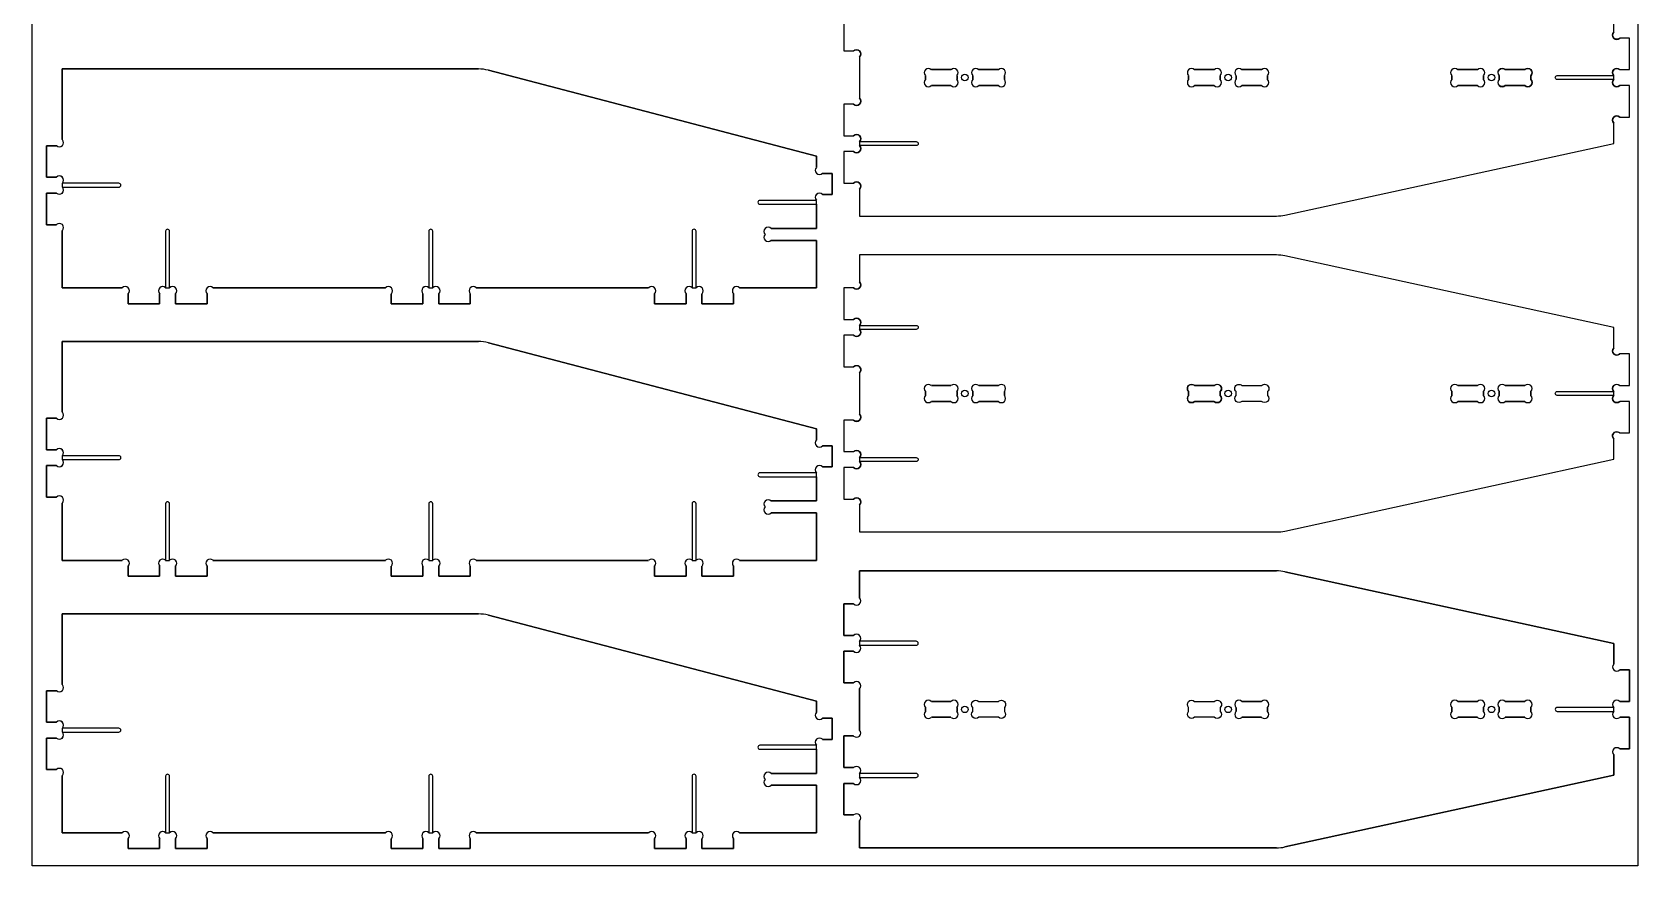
# Model space of a CAD drawing. Header units: millimetres. Extents: x 0 to 1220, y 0 to 2440.
# Drawn here: x 0 to 1220, y 0 to 633 of the extents above; entities that cross this region are included whole.
import ezdxf

# ---------------------------------------------------------------- set-up
doc = ezdxf.new("R2010")
doc.units = ezdxf.units.MM
doc.layers.get('0').update_dxf_attribs({"linetype": 'CONTINUOUS'})

msp = doc.modelspace()

# ---------------------------------------------------------------- linework, layer by layer
for p, q in [((1201.7, 633.4), (1201.7, 648.9)), ((616.7, 643.1), (616.7, 619.1)), ((1213.7, 628.9), (1206.2, 628.9)), ((1213.7, 604.9), (1213.7, 628.9)), ((616.7, 619.1), (624.1, 619.1)), ((628.7, 614.5), (628.7, 583.2)), ((339.1, 605.4), (22.9, 605.4)), ((22.9, 605.4), (22.9, 551.7)), ((22.9, 551.7), (22.9, 605.4)), ((22.9, 605.4), (339.1, 605.4)), ((595.9, 539.1), (346.7, 604.4)), ((346.7, 604.4), (595.9, 539.1)), ((678.7, 597.4), (678.7, 600.3)), ((678.7, 600.3), (678.7, 597.4)), ((683.2, 604.9), (698.1, 604.9)), ((698.1, 604.9), (683.2, 604.9)), ((702.7, 600.3), (702.7, 597.4)), ((702.7, 597.4), (702.7, 600.3)), ((714.7, 597.4), (714.7, 600.3)), ((714.7, 600.3), (714.7, 597.4)), ((719.2, 604.9), (734.1, 604.9)), ((734.1, 604.9), (719.2, 604.9)), ((738.7, 600.3), (738.7, 597.4)), ((738.7, 597.4), (738.7, 600.3)), ((878.7, 597.4), (878.7, 600.3)), ((878.7, 600.3), (878.7, 597.4)), ((883.2, 604.9), (898.1, 604.9)), ((898.1, 604.9), (883.2, 604.9)), ((902.7, 600.3), (902.7, 597.4)), ((902.7, 597.4), (902.7, 600.3)), ((914.7, 597.4), (914.7, 600.3)), ((914.7, 600.3), (914.7, 597.4)), ((919.2, 604.9), (934.1, 604.9)), ((934.1, 604.9), (919.2, 604.9)), ((938.7, 600.3), (938.7, 597.4)), ((938.7, 597.4), (938.7, 600.3)), ((1078.7, 597.4), (1078.7, 600.3)), ((1078.7, 600.3), (1078.7, 597.4)), ((1083.2, 604.9), (1098.1, 604.9)), ((1098.1, 604.9), (1083.2, 604.9)), ((1102.7, 600.3), (1102.7, 597.4)), ((1102.7, 597.4), (1102.7, 600.3)), ((1114.7, 600.3), (1114.7, 597.4)), ((1134.1, 604.9), (1119.2, 604.9)), ((1138.7, 597.4), (1138.7, 600.3)), ((1201.7, 597.4), (1201.7, 600.3)), ((1206.2, 604.9), (1213.7, 604.9)), ((698.1, 592.9), (683.2, 592.9)), ((683.2, 592.9), (698.1, 592.9)), ((734.1, 592.9), (719.2, 592.9)), ((719.2, 592.9), (734.1, 592.9)), ((898.1, 592.9), (883.2, 592.9)), ((883.2, 592.9), (898.1, 592.9)), ((934.1, 592.9), (919.2, 592.9)), ((919.2, 592.9), (934.1, 592.9)), ((1098.1, 592.9), (1083.2, 592.9)), ((1083.2, 592.9), (1098.1, 592.9)), ((1119.2, 592.9), (1134.1, 592.9)), ((1213.7, 592.9), (1206.2, 592.9)), ((1213.7, 568.9), (1213.7, 592.9)), ((624.1, 578.7), (616.7, 578.7)), ((616.7, 578.7), (616.7, 554.7)), ((1201.7, 548.9), (1201.7, 564.3)), ((1206.2, 568.9), (1213.7, 568.9)), ((616.7, 554.7), (624.1, 554.7)), ((628.7, 550.2), (628.7, 547.2)), ((18.4, 547.1), (10.9, 547.1)), ((10.9, 547.1), (10.9, 523.1)), ((10.9, 523.1), (10.9, 547.1)), ((10.9, 547.1), (18.4, 547.1)), ((595.9, 530.7), (595.9, 539.1)), ((595.9, 539.1), (595.9, 530.7)), ((624.1, 542.7), (616.7, 542.7)), ((616.7, 542.7), (616.7, 518.7)), ((951.8, 494.4), (1201.7, 548.9)), ((607.9, 526.1), (600.4, 526.1)), ((600.4, 526.1), (607.9, 526.1)), ((607.9, 510.1), (607.9, 526.1)), ((607.9, 526.1), (607.9, 510.1)), ((10.9, 523.1), (18.4, 523.1)), ((18.4, 523.1), (10.9, 523.1)), ((22.9, 518.6), (22.9, 515.7)), ((65.9, 518.6), (22.9, 518.6)), ((22.9, 515.6), (65.9, 515.6)), ((616.7, 518.7), (624.1, 518.7)), ((628.7, 514.2), (628.7, 493.7)), ((18.4, 511.1), (10.9, 511.1)), ((10.9, 511.1), (10.9, 487.1)), ((10.9, 487.1), (10.9, 511.1)), ((10.9, 511.1), (18.4, 511.1)), ((595.9, 505.6), (552.9, 505.6)), ((552.9, 502.6), (595.9, 502.6)), ((595.9, 484.2), (595.9, 505.6)), ((595.9, 502.6), (595.9, 484.2)), ((600.4, 510.1), (607.9, 510.1)), ((607.9, 510.1), (600.4, 510.1)), ((628.7, 493.7), (945.4, 493.7)), ((10.9, 487.1), (18.4, 487.1)), ((18.4, 487.1), (10.9, 487.1)), ((22.9, 482.6), (22.9, 439.1)), ((22.9, 439.1), (22.9, 482.6)), ((101.4, 482.1), (101.4, 439.2)), ((104.4, 439.2), (104.4, 482.1)), ((301.4, 482.1), (301.4, 439.2)), ((304.4, 439.2), (304.4, 482.1)), ((501.4, 482.1), (501.4, 439.2)), ((504.4, 439.2), (504.4, 482.1)), ((561.4, 484.2), (595.9, 484.2)), ((595.9, 484.2), (561.4, 484.2)), ((595.9, 475.2), (561.4, 475.2)), ((561.4, 475.2), (595.9, 475.2)), ((595.9, 439.1), (595.9, 475.2)), ((595.9, 475.2), (595.9, 439.1)), ((945.4, 464.1), (628.7, 464.1)), ((628.7, 464.1), (628.7, 443.6)), ((1201.7, 408.9), (951.8, 463.4)), ((22.9, 439.1), (68.4, 439.1)), ((68.4, 439.1), (22.9, 439.1)), ((72.9, 434.6), (72.9, 427.1)), ((72.9, 427.1), (72.9, 434.6)), ((72.9, 427.1), (96.9, 427.1)), ((96.9, 427.1), (72.9, 427.1)), ((96.9, 427.1), (96.9, 434.6)), ((96.9, 434.6), (96.9, 427.1)), ((101.4, 439.1), (104.4, 439.1)), ((108.9, 434.6), (108.9, 427.1)), ((108.9, 427.1), (108.9, 434.6)), ((108.9, 427.1), (132.9, 427.1)), ((132.9, 427.1), (108.9, 427.1)), ((132.9, 427.1), (132.9, 434.6)), ((132.9, 434.6), (132.9, 427.1)), ((137.4, 439.1), (268.4, 439.1)), ((268.4, 439.1), (137.4, 439.1)), ((272.9, 434.6), (272.9, 427.1)), ((272.9, 427.1), (272.9, 434.6)), ((272.9, 427.1), (296.9, 427.1)), ((296.9, 427.1), (272.9, 427.1)), ((296.9, 427.1), (296.9, 434.6)), ((296.9, 434.6), (296.9, 427.1)), ((301.4, 439.1), (304.4, 439.1)), ((308.9, 434.6), (308.9, 427.1)), ((308.9, 427.1), (308.9, 434.6)), ((308.9, 427.1), (332.9, 427.1)), ((332.9, 427.1), (308.9, 427.1)), ((332.9, 427.1), (332.9, 434.6)), ((332.9, 434.6), (332.9, 427.1)), ((337.4, 439.1), (468.4, 439.1)), ((468.4, 439.1), (337.4, 439.1)), ((472.9, 434.6), (472.9, 427.1)), ((472.9, 427.1), (472.9, 434.6)), ((472.9, 427.1), (496.9, 427.1)), ((496.9, 427.1), (472.9, 427.1)), ((496.9, 427.1), (496.9, 434.6)), ((496.9, 434.6), (496.9, 427.1)), ((501.4, 439.1), (504.4, 439.1)), ((508.9, 434.6), (508.9, 427.1)), ((508.9, 427.1), (508.9, 434.6)), ((508.9, 427.1), (532.9, 427.1)), ((532.9, 427.1), (508.9, 427.1)), ((532.9, 427.1), (532.9, 434.6)), ((532.9, 434.6), (532.9, 427.1)), ((537.4, 439.1), (595.9, 439.1)), ((595.9, 439.1), (537.4, 439.1)), ((624.1, 439.1), (616.7, 439.1)), ((616.7, 439.1), (616.7, 415.1)), ((616.7, 415.1), (624.1, 415.1)), ((624.1, 403.1), (616.7, 403.1)), ((616.7, 403.1), (616.7, 379.1)), ((628.7, 410.5), (628.7, 407.6)), ((1201.7, 393.4), (1201.7, 408.9)), ((339.1, 398.4), (22.9, 398.4)), ((22.9, 398.4), (22.9, 344.7)), ((22.9, 344.7), (22.9, 398.4)), ((22.9, 398.4), (339.1, 398.4)), ((595.9, 332.1), (346.7, 397.4)), ((346.7, 397.4), (595.9, 332.1)), ((616.7, 379.1), (624.1, 379.1)), ((1213.7, 388.9), (1206.2, 388.9)), ((1213.7, 364.9), (1213.7, 388.9)), ((628.7, 374.5), (628.7, 343.2)), ((678.7, 357.4), (678.7, 360.3)), ((678.7, 360.3), (678.7, 357.4)), ((683.2, 364.9), (698.1, 364.9)), ((698.1, 364.9), (683.2, 364.9)), ((702.7, 360.3), (702.7, 357.4)), ((702.7, 357.4), (702.7, 360.3)), ((714.7, 357.4), (714.7, 360.3)), ((714.7, 360.3), (714.7, 357.4)), ((719.2, 364.9), (734.1, 364.9)), ((734.1, 364.9), (719.2, 364.9)), ((738.7, 360.3), (738.7, 357.4)), ((738.7, 357.4), (738.7, 360.3)), ((878.7, 360.3), (878.7, 357.4)), ((898.1, 364.9), (883.2, 364.9)), ((902.7, 357.4), (902.7, 360.3)), ((1078.7, 357.4), (1078.7, 360.3)), ((1078.7, 360.3), (1078.7, 357.4)), ((1083.2, 364.9), (1098.1, 364.9)), ((1098.1, 364.9), (1083.2, 364.9)), ((1102.7, 360.3), (1102.7, 357.4)), ((1102.7, 357.4), (1102.7, 360.3)), ((1114.7, 357.4), (1114.7, 360.3)), ((1114.7, 360.3), (1114.7, 357.4)), ((1119.2, 364.9), (1134.1, 364.9)), ((1134.1, 364.9), (1119.2, 364.9)), ((1138.7, 360.3), (1138.7, 357.4)), ((1138.7, 357.4), (1138.7, 360.3)), ((1201.7, 357.4), (1201.7, 360.3)), ((1206.2, 364.9), (1213.7, 364.9)), ((698.1, 352.9), (683.2, 352.9)), ((683.2, 352.9), (698.1, 352.9)), ((734.1, 352.9), (719.2, 352.9)), ((719.2, 352.9), (734.1, 352.9)), ((883.2, 352.9), (898.1, 352.9)), ((1098.1, 352.9), (1083.2, 352.9)), ((1083.2, 352.9), (1098.1, 352.9)), ((1134.1, 352.9), (1119.2, 352.9)), ((1119.2, 352.9), (1134.1, 352.9)), ((1213.7, 352.9), (1206.2, 352.9)), ((1213.7, 328.9), (1213.7, 352.9)), ((18.4, 340.1), (10.9, 340.1)), ((10.9, 340.1), (10.9, 316.1)), ((10.9, 316.1), (10.9, 340.1)), ((10.9, 340.1), (18.4, 340.1)), ((595.9, 323.7), (595.9, 332.1)), ((595.9, 332.1), (595.9, 323.7)), ((624.1, 338.7), (616.7, 338.7)), ((616.7, 338.7), (616.7, 314.7)), ((607.9, 319.1), (600.4, 319.1)), ((600.4, 319.1), (607.9, 319.1)), ((607.9, 303.1), (607.9, 319.1)), ((607.9, 319.1), (607.9, 303.1)), ((1201.7, 308.9), (1201.7, 324.3)), ((1206.2, 328.9), (1213.7, 328.9)), ((10.9, 316.1), (18.4, 316.1)), ((18.4, 316.1), (10.9, 316.1)), ((22.9, 311.6), (22.9, 308.7)), ((65.9, 311.6), (22.9, 311.6)), ((22.9, 308.6), (65.9, 308.6)), ((616.7, 314.7), (624.1, 314.7)), ((628.7, 310.2), (628.7, 307.2)), ((951.8, 254.4), (1201.7, 308.9)), ((18.4, 304.1), (10.9, 304.1)), ((10.9, 304.1), (10.9, 280.1)), ((10.9, 280.1), (10.9, 304.1)), ((10.9, 304.1), (18.4, 304.1)), ((595.9, 298.6), (552.9, 298.6)), ((552.9, 295.6), (595.9, 295.6)), ((595.9, 277.2), (595.9, 298.6)), ((595.9, 295.6), (595.9, 277.2)), ((600.4, 303.1), (607.9, 303.1)), ((607.9, 303.1), (600.4, 303.1)), ((624.1, 302.7), (616.7, 302.7)), ((616.7, 302.7), (616.7, 278.7)), ((10.9, 280.1), (18.4, 280.1)), ((18.4, 280.1), (10.9, 280.1)), ((22.9, 275.6), (22.9, 232.1)), ((22.9, 232.1), (22.9, 275.6)), ((101.4, 275.1), (101.4, 232.2)), ((104.4, 232.2), (104.4, 275.1)), ((301.4, 275.1), (301.4, 232.2)), ((304.4, 232.2), (304.4, 275.1)), ((501.4, 275.1), (501.4, 232.2)), ((504.4, 232.2), (504.4, 275.1)), ((561.4, 277.2), (595.9, 277.2)), ((595.9, 277.2), (561.4, 277.2)), ((616.7, 278.7), (624.1, 278.7)), ((628.7, 274.2), (628.7, 253.7)), ((595.9, 268.2), (561.4, 268.2)), ((561.4, 268.2), (595.9, 268.2)), ((595.9, 232.1), (595.9, 268.2)), ((595.9, 268.2), (595.9, 232.1)), ((628.7, 253.7), (945.4, 253.7)), ((22.9, 232.1), (68.4, 232.1)), ((68.4, 232.1), (22.9, 232.1)), ((101.4, 232.1), (104.4, 232.1)), ((137.4, 232.1), (268.4, 232.1)), ((268.4, 232.1), (137.4, 232.1)), ((301.4, 232.1), (304.4, 232.1)), ((337.4, 232.1), (468.4, 232.1)), ((468.4, 232.1), (337.4, 232.1)), ((501.4, 232.1), (504.4, 232.1)), ((537.4, 232.1), (595.9, 232.1)), ((595.9, 232.1), (537.4, 232.1)), ((72.9, 227.6), (72.9, 220.1)), ((72.9, 220.1), (72.9, 227.6)), ((72.9, 220.1), (96.9, 220.1)), ((96.9, 220.1), (72.9, 220.1)), ((96.9, 220.1), (96.9, 227.6)), ((96.9, 227.6), (96.9, 220.1)), ((108.9, 227.6), (108.9, 220.1)), ((108.9, 220.1), (108.9, 227.6)), ((108.9, 220.1), (132.9, 220.1)), ((132.9, 220.1), (108.9, 220.1)), ((132.9, 220.1), (132.9, 227.6)), ((132.9, 227.6), (132.9, 220.1)), ((272.9, 227.6), (272.9, 220.1)), ((272.9, 220.1), (272.9, 227.6)), ((272.9, 220.1), (296.9, 220.1)), ((296.9, 220.1), (272.9, 220.1)), ((296.9, 220.1), (296.9, 227.6)), ((296.9, 227.6), (296.9, 220.1)), ((308.9, 227.6), (308.9, 220.1)), ((308.9, 220.1), (308.9, 227.6)), ((308.9, 220.1), (332.9, 220.1)), ((332.9, 220.1), (308.9, 220.1)), ((332.9, 220.1), (332.9, 227.6)), ((332.9, 227.6), (332.9, 220.1)), ((472.9, 227.6), (472.9, 220.1)), ((472.9, 220.1), (472.9, 227.6)), ((472.9, 220.1), (496.9, 220.1)), ((496.9, 220.1), (472.9, 220.1)), ((496.9, 220.1), (496.9, 227.6)), ((496.9, 227.6), (496.9, 220.1)), ((508.9, 227.6), (508.9, 220.1)), ((508.9, 220.1), (508.9, 227.6)), ((508.9, 220.1), (532.9, 220.1)), ((532.9, 220.1), (508.9, 220.1)), ((532.9, 220.1), (532.9, 227.6)), ((532.9, 227.6), (532.9, 220.1)), ((945.4, 224.1), (628.7, 224.1)), ((628.7, 224.1), (628.7, 203.6)), ((628.7, 203.6), (628.7, 224.1)), ((628.7, 224.1), (945.4, 224.1)), ((1201.7, 168.9), (951.8, 223.4)), ((951.8, 223.4), (1201.7, 168.9)), ((624.1, 199.1), (616.7, 199.1)), ((616.7, 199.1), (616.7, 175.1)), ((616.7, 175.1), (616.7, 199.1)), ((616.7, 199.1), (624.1, 199.1)), ((339.1, 191.4), (22.9, 191.4)), ((22.9, 191.4), (22.9, 137.7)), ((22.9, 137.7), (22.9, 191.4)), ((22.9, 191.4), (339.1, 191.4)), ((595.9, 125.1), (346.7, 190.4)), ((346.7, 190.4), (595.9, 125.1)), ((616.7, 175.1), (624.1, 175.1)), ((624.1, 175.1), (616.7, 175.1)), ((624.1, 163.1), (616.7, 163.1)), ((616.7, 163.1), (616.7, 139.1)), ((616.7, 139.1), (616.7, 163.1)), ((616.7, 163.1), (624.1, 163.1)), ((671.7, 170.6), (628.7, 170.6)), ((628.7, 170.5), (628.7, 167.6)), ((628.7, 167.6), (671.7, 167.6)), ((1201.7, 153.4), (1201.7, 168.9)), ((1201.7, 168.9), (1201.7, 153.4)), ((1213.7, 148.9), (1206.2, 148.9)), ((1206.2, 148.9), (1213.7, 148.9)), ((1213.7, 124.9), (1213.7, 148.9)), ((1213.7, 148.9), (1213.7, 124.9)), ((616.7, 139.1), (624.1, 139.1)), ((624.1, 139.1), (616.7, 139.1)), ((628.7, 134.5), (628.7, 103.2)), ((628.7, 103.2), (628.7, 134.5)), ((18.4, 133.1), (10.9, 133.1)), ((10.9, 133.1), (10.9, 109.1)), ((10.9, 109.1), (10.9, 133.1)), ((10.9, 133.1), (18.4, 133.1)), ((595.9, 116.7), (595.9, 125.1)), ((595.9, 125.1), (595.9, 116.7)), ((683.2, 124.9), (698.1, 124.9)), ((698.1, 124.9), (683.2, 124.9)), ((919.2, 124.9), (934.1, 124.9)), ((934.1, 124.9), (919.2, 124.9)), ((1083.2, 124.9), (1098.1, 124.9)), ((1098.1, 124.9), (1083.2, 124.9)), ((1119.2, 124.9), (1134.1, 124.9)), ((1134.1, 124.9), (1119.2, 124.9)), ((1206.2, 124.9), (1213.7, 124.9)), ((1213.7, 124.9), (1206.2, 124.9)), ((607.9, 112.1), (600.4, 112.1)), ((600.4, 112.1), (607.9, 112.1)), ((607.9, 96.1), (607.9, 112.1)), ((607.9, 112.1), (607.9, 96.1)), ((678.7, 117.4), (678.7, 120.3)), ((678.7, 120.3), (678.7, 117.4)), ((698.1, 112.9), (683.2, 112.9)), ((683.2, 112.9), (698.1, 112.9)), ((702.7, 120.3), (702.7, 117.4)), ((702.7, 117.4), (702.7, 120.3)), ((914.7, 117.4), (914.7, 120.3)), ((914.7, 120.3), (914.7, 117.4)), ((934.1, 112.9), (919.2, 112.9)), ((919.2, 112.9), (934.1, 112.9)), ((938.7, 120.3), (938.7, 117.4)), ((938.7, 117.4), (938.7, 120.3)), ((1078.7, 117.4), (1078.7, 120.3)), ((1078.7, 120.3), (1078.7, 117.4)), ((1098.1, 112.9), (1083.2, 112.9)), ((1083.2, 112.9), (1098.1, 112.9)), ((1102.7, 120.3), (1102.7, 117.4)), ((1102.7, 117.4), (1102.7, 120.3)), ((1114.7, 117.4), (1114.7, 120.3)), ((1114.7, 120.3), (1114.7, 117.4)), ((1134.1, 112.9), (1119.2, 112.9)), ((1119.2, 112.9), (1134.1, 112.9)), ((1138.7, 120.3), (1138.7, 117.4)), ((1138.7, 117.4), (1138.7, 120.3)), ((1201.6, 120.4), (1158.7, 120.4)), ((1158.7, 117.4), (1201.6, 117.4)), ((1201.7, 117.4), (1201.7, 120.3)), ((1213.7, 112.9), (1206.2, 112.9)), ((1206.2, 112.9), (1213.7, 112.9)), ((1213.7, 88.9), (1213.7, 112.9)), ((1213.7, 112.9), (1213.7, 88.9)), ((10.9, 109.1), (18.4, 109.1)), ((18.4, 109.1), (10.9, 109.1)), ((22.9, 104.6), (22.9, 101.7)), ((65.9, 104.6), (22.9, 104.6)), ((22.9, 101.6), (65.9, 101.6)), ((624.1, 98.7), (616.7, 98.7)), ((616.7, 98.7), (616.7, 74.7)), ((616.7, 74.7), (616.7, 98.7)), ((616.7, 98.7), (624.1, 98.7)), ((18.4, 97.1), (10.9, 97.1)), ((10.9, 97.1), (10.9, 73.1)), ((10.9, 73.1), (10.9, 97.1)), ((10.9, 97.1), (18.4, 97.1)), ((595.9, 91.6), (552.9, 91.6)), ((552.9, 88.6), (595.9, 88.6)), ((595.9, 70.2), (595.9, 91.6)), ((595.9, 88.6), (595.9, 70.2)), ((600.4, 96.1), (607.9, 96.1)), ((607.9, 96.1), (600.4, 96.1)), ((1206.2, 88.9), (1213.7, 88.9)), ((1213.7, 88.9), (1206.2, 88.9)), ((616.7, 74.7), (624.1, 74.7)), ((624.1, 74.7), (616.7, 74.7)), ((1201.7, 68.9), (1201.7, 84.3)), ((1201.7, 84.3), (1201.7, 68.9)), ((10.9, 73.1), (18.4, 73.1)), ((18.4, 73.1), (10.9, 73.1)), ((22.9, 68.6), (22.9, 25.1)), ((22.9, 25.1), (22.9, 68.6)), ((101.4, 68.1), (101.4, 25.2)), ((104.4, 25.2), (104.4, 68.1)), ((301.4, 68.1), (301.4, 25.2)), ((304.4, 25.2), (304.4, 68.1)), ((501.4, 68.1), (501.4, 25.2)), ((504.4, 25.2), (504.4, 68.1)), ((561.4, 70.2), (595.9, 70.2)), ((595.9, 70.2), (561.4, 70.2)), ((595.9, 61.2), (561.4, 61.2)), ((561.4, 61.2), (595.9, 61.2)), ((595.9, 25.1), (595.9, 61.2)), ((595.9, 61.2), (595.9, 25.1)), ((624.1, 62.7), (616.7, 62.7)), ((616.7, 62.7), (616.7, 38.7)), ((616.7, 38.7), (616.7, 62.7)), ((616.7, 62.7), (624.1, 62.7)), ((628.7, 70.2), (628.7, 67.2)), ((671.7, 70.2), (628.7, 70.2)), ((628.7, 67.2), (671.7, 67.2)), ((951.8, 14.4), (1201.7, 68.9)), ((1201.7, 68.9), (951.8, 14.4)), ((616.7, 38.7), (624.1, 38.7)), ((624.1, 38.7), (616.7, 38.7)), ((22.9, 25.1), (68.4, 25.1)), ((68.4, 25.1), (22.9, 25.1)), ((101.4, 25.1), (104.4, 25.1)), ((137.4, 25.1), (268.4, 25.1)), ((268.4, 25.1), (137.4, 25.1)), ((301.4, 25.1), (304.4, 25.1)), ((337.4, 25.1), (468.4, 25.1)), ((468.4, 25.1), (337.4, 25.1)), ((501.4, 25.1), (504.4, 25.1)), ((537.4, 25.1), (595.9, 25.1)), ((595.9, 25.1), (537.4, 25.1)), ((628.7, 34.2), (628.7, 13.7)), ((628.7, 13.7), (628.7, 34.2)), ((72.9, 20.6), (72.9, 13.1)), ((72.9, 13.1), (72.9, 20.6)), ((72.9, 13.1), (96.9, 13.1)), ((96.9, 13.1), (72.9, 13.1)), ((96.9, 13.1), (96.9, 20.6)), ((96.9, 20.6), (96.9, 13.1)), ((108.9, 20.6), (108.9, 13.1)), ((108.9, 13.1), (108.9, 20.6)), ((108.9, 13.1), (132.9, 13.1)), ((132.9, 13.1), (108.9, 13.1)), ((132.9, 13.1), (132.9, 20.6)), ((132.9, 20.6), (132.9, 13.1)), ((272.9, 20.6), (272.9, 13.1)), ((272.9, 13.1), (272.9, 20.6)), ((272.9, 13.1), (296.9, 13.1)), ((296.9, 13.1), (272.9, 13.1)), ((296.9, 13.1), (296.9, 20.6)), ((296.9, 20.6), (296.9, 13.1)), ((308.9, 20.6), (308.9, 13.1)), ((308.9, 13.1), (308.9, 20.6)), ((308.9, 13.1), (332.9, 13.1)), ((332.9, 13.1), (308.9, 13.1)), ((332.9, 13.1), (332.9, 20.6)), ((332.9, 20.6), (332.9, 13.1)), ((472.9, 20.6), (472.9, 13.1)), ((472.9, 13.1), (472.9, 20.6)), ((472.9, 13.1), (496.9, 13.1)), ((496.9, 13.1), (472.9, 13.1)), ((496.9, 13.1), (496.9, 20.6)), ((496.9, 20.6), (496.9, 13.1)), ((508.9, 20.6), (508.9, 13.1)), ((508.9, 13.1), (508.9, 20.6)), ((508.9, 13.1), (532.9, 13.1)), ((532.9, 13.1), (508.9, 13.1)), ((532.9, 13.1), (532.9, 20.6)), ((532.9, 20.6), (532.9, 13.1)), ((628.7, 13.7), (945.4, 13.7)), ((945.4, 13.7), (628.7, 13.7))]:
    msp.add_line(p, q)
msp.add_lwpolyline([(0, 0), (0, 2440), (1220, 2440), (1220, 0)], close=True)
msp.add_lwpolyline([(616.7, 643.1), (616.7, 619.1), (624.1, 619.1, -1), (628.7, 614.5), (628.7, 583.2, -1), (624.1, 578.7), (616.7, 578.7), (616.7, 554.7), (624.1, 554.7, -0.994416), (628.7, 550.2), (671.7, 550.2, -1), (671.7, 547.2), (628.7, 547.2, -0.994416), (624.1, 542.7), (616.7, 542.7), (616.7, 518.7), (624.1, 518.7, -1), (628.7, 514.2), (628.7, 493.7), (945.4, 493.7, 0.053748), (951.8, 494.4), (1201.7, 548.9), (1201.7, 564.3, -1), (1206.2, 568.9), (1213.7, 568.9), (1213.7, 592.9), (1206.2, 592.9, -0.994416), (1201.6, 597.4), (1158.7, 597.4, -1), (1158.7, 600.4), (1201.6, 600.4, -0.994416), (1206.2, 604.9), (1213.7, 604.9), (1213.7, 628.9), (1206.2, 628.9, -1), (1201.7, 633.4), (1201.7, 648.9)], format="xyb")
for points in [[(1134.1, 604.9, -1), (1138.7, 600.3), (1138.7, 597.4, -1), (1134.1, 592.9), (1119.2, 592.9, -1), (1114.7, 597.4), (1114.7, 600.3, -1), (1119.2, 604.9)], [(628.7, 443.6, -1), (624.1, 439.1), (616.7, 439.1), (616.7, 415.1), (624.1, 415.1, -0.994416), (628.7, 410.6), (671.7, 410.6, -1), (671.7, 407.6), (628.7, 407.6, -0.994416), (624.1, 403.1), (616.7, 403.1), (616.7, 379.1), (624.1, 379.1, -1), (628.7, 374.5), (628.7, 343.2, -1), (624.1, 338.7), (616.7, 338.7), (616.7, 314.7), (624.1, 314.7, -0.994416), (628.7, 310.2), (671.7, 310.2, -1), (671.7, 307.2), (628.7, 307.2, -0.994416), (624.1, 302.7), (616.7, 302.7), (616.7, 278.7), (624.1, 278.7, -1), (628.7, 274.2), (628.7, 253.7), (945.4, 253.7, 0.053748), (951.8, 254.4), (1201.7, 308.9), (1201.7, 324.3, -1), (1206.2, 328.9), (1213.7, 328.9), (1213.7, 352.9), (1206.2, 352.9, -0.994416), (1201.6, 357.4), (1158.7, 357.4, -1), (1158.7, 360.4), (1201.6, 360.4, -0.994416), (1206.2, 364.9), (1213.7, 364.9), (1213.7, 388.9), (1206.2, 388.9, -1), (1201.7, 393.4), (1201.7, 408.9), (951.8, 463.4, 0.053748), (945.4, 464.1), (628.7, 464.1)], [(878.7, 360.3, -1), (883.2, 364.9), (898.1, 364.9, -1), (902.7, 360.3), (902.7, 357.4, -1), (898.1, 352.9), (883.2, 352.9, -1), (878.7, 357.4)], [(934.1, 364.9, -1), (938.7, 360.3), (938.7, 357.4, -1), (934.1, 352.9), (919.2, 352.9, -1), (914.7, 357.4), (914.7, 360.3, -1), (919.2, 364.9)], [(934.1, 364.9, -1), (938.7, 360.3), (938.7, 357.4, -1), (934.1, 352.9), (919.2, 352.9, -1), (914.7, 357.4), (914.7, 360.3, -1), (919.2, 364.9)], [(734.1, 124.9, -1), (738.7, 120.3), (738.7, 117.4, -1), (734.1, 112.9), (719.2, 112.9, -1), (714.7, 117.4), (714.7, 120.3, -1), (719.2, 124.9)], [(734.1, 124.9, -1), (738.7, 120.3), (738.7, 117.4, -1), (734.1, 112.9), (719.2, 112.9, -1), (714.7, 117.4), (714.7, 120.3, -1), (719.2, 124.9)], [(878.7, 120.3, -1), (883.2, 124.9), (898.1, 124.9, -1), (902.7, 120.3), (902.7, 117.4, -1), (898.1, 112.9), (883.2, 112.9, -1), (878.7, 117.4)], [(878.7, 120.3, -1), (883.2, 124.9), (898.1, 124.9, -1), (902.7, 120.3), (902.7, 117.4, -1), (898.1, 112.9), (883.2, 112.9, -1), (878.7, 117.4)]]:
    msp.add_lwpolyline(points, format="xyb", close=True)
for centre in [(708.7, 598.9), (708.7, 598.9), (908.7, 598.9), (908.7, 598.9), (1108.7, 598.9), (1108.7, 598.9), (708.7, 358.9), (708.7, 358.9), (908.7, 358.9), (908.7, 358.9), (1108.7, 358.9), (1108.7, 358.9), (708.7, 118.9), (708.7, 118.9), (908.7, 118.9), (908.7, 118.9), (1108.7, 118.9), (1108.7, 118.9)]:
    msp.add_circle(centre, 2.5)
for centre, radius, start, end in [((1203.9, 631.1), 3.2, 135, 315), ((626.4, 616.8), 3.2, -45, 135), ((339.1, 575.4), 30, 75.3303, 90), ((339.1, 575.4), 30, 75.3303, 90), ((680.9, 602.6), 3.2, 45, 225), ((680.9, 602.6), 3.2, 45, 225), ((700.4, 602.6), 3.2, -45, 135), ((700.4, 602.6), 3.2, -45, 135), ((716.9, 602.6), 3.2, 45, 225), ((716.9, 602.6), 3.2, 45, 225), ((736.4, 602.6), 3.2, -45, 135), ((736.4, 602.6), 3.2, -45, 135), ((880.9, 602.6), 3.2, 45, 225), ((880.9, 602.6), 3.2, 45, 225), ((900.4, 602.6), 3.2, -45, 135), ((900.4, 602.6), 3.2, -45, 135), ((916.9, 602.6), 3.2, 45, 225), ((916.9, 602.6), 3.2, 45, 225), ((936.4, 602.6), 3.2, -45, 135), ((936.4, 602.6), 3.2, -45, 135), ((1080.9, 602.6), 3.2, 45, 225), ((1080.9, 602.6), 3.2, 45, 225), ((1100.4, 602.6), 3.2, -45, 135), ((1100.4, 602.6), 3.2, -45, 135), ((1116.9, 602.6), 3.2, 45, 225), ((1136.4, 602.6), 3.2, -45, 135), ((1203.9, 602.6), 3.2, 45, 225), ((680.9, 595.1), 3.2, 135, 315), ((680.9, 595.1), 3.2, 135, 315), ((700.4, 595.1), 3.2, -135, 45), ((700.4, 595.1), 3.2, -135, 45), ((716.9, 595.1), 3.2, 135, 315), ((716.9, 595.1), 3.2, 135, 315), ((736.4, 595.1), 3.2, -135, 45), ((736.4, 595.1), 3.2, -135, 45), ((880.9, 595.1), 3.2, 135, 315), ((880.9, 595.1), 3.2, 135, 315), ((900.4, 595.1), 3.2, -135, 45), ((900.4, 595.1), 3.2, -135, 45), ((916.9, 595.1), 3.2, 135, 315), ((916.9, 595.1), 3.2, 135, 315), ((936.4, 595.1), 3.2, -135, 45), ((936.4, 595.1), 3.2, -135, 45), ((1080.9, 595.1), 3.2, 135, 315), ((1080.9, 595.1), 3.2, 135, 315), ((1100.4, 595.1), 3.2, -135, 45), ((1100.4, 595.1), 3.2, -135, 45), ((1116.9, 595.1), 3.2, 135, 315), ((1136.4, 595.1), 3.2, -135, 45), ((1203.9, 595.1), 3.2, 135, 315), ((626.4, 580.9), 3.2, -135, 45), ((1203.9, 566.6), 3.2, 45, 225), ((20.7, 549.4), 3.2, -135, 45), ((20.7, 549.4), 3.2, -135, 45), ((626.4, 552.4), 3.2, -45, 135), ((626.4, 544.9), 3.2, -135, 45), ((598.2, 528.4), 3.2, 135, 315), ((598.2, 528.4), 3.2, 135, 315), ((20.7, 520.9), 3.2, -45, 135), ((20.7, 520.9), 3.2, -44.3583, 135), ((20.7, 513.4), 3.2, -135, 45), ((20.7, 513.4), 3.2, -135, 44.3583), ((65.9, 517.1), 1.5, -90, 90), ((626.4, 516.4), 3.2, -45, 135), ((552.9, 504.1), 1.5, 90, 270), ((598.2, 507.9), 3.2, 45, 225), ((598.2, 507.9), 3.2, 45, 224.3583), ((20.7, 484.9), 3.2, -45, 135), ((20.7, 484.9), 3.2, -45, 135), ((945.4, 523.7), 30, 270, 282.3063), ((102.9, 482.1), 1.5, 0, 180), ((302.9, 482.1), 1.5, 0, 180), ((502.9, 482.1), 1.5, 0, 180), ((559.2, 481.9), 3.2, 45, 224.3583), ((559.2, 481.9), 3.2, 45, 224.3583), ((559.2, 477.5), 3.2, 135.6417, 315), ((559.2, 477.5), 3.2, 135.6417, 315), ((945.4, 434.1), 30, 77.6937, 90), ((70.7, 436.9), 3.2, -45, 135), ((70.7, 436.9), 3.2, -45, 135), ((99.2, 436.9), 3.2, 45, 225), ((99.2, 436.9), 3.2, 45.6417, 225), ((106.7, 436.9), 3.2, -45, 135), ((106.7, 436.9), 3.2, -45, 134.3583), ((135.2, 436.9), 3.2, 45, 225), ((135.2, 436.9), 3.2, 45, 225), ((270.7, 436.9), 3.2, -45, 135), ((270.7, 436.9), 3.2, -45, 135), ((299.2, 436.9), 3.2, 45, 225), ((299.2, 436.9), 3.2, 45.6417, 225), ((306.7, 436.9), 3.2, -45, 135), ((306.7, 436.9), 3.2, -45, 134.3583), ((335.2, 436.9), 3.2, 45, 225), ((335.2, 436.9), 3.2, 45, 225), ((470.7, 436.9), 3.2, -45, 135), ((470.7, 436.9), 3.2, -45, 135), ((499.2, 436.9), 3.2, 45, 225), ((499.2, 436.9), 3.2, 45.6417, 225), ((506.7, 436.9), 3.2, -45, 135), ((506.7, 436.9), 3.2, -45, 134.3583), ((535.2, 436.9), 3.2, 45, 225), ((535.2, 436.9), 3.2, 45, 225), ((626.4, 441.3), 3.2, -135, 45), ((626.4, 412.8), 3.2, -45, 135), ((626.4, 405.3), 3.2, -135, 45), ((339.1, 368.4), 30, 75.3303, 90), ((339.1, 368.4), 30, 75.3303, 90), ((1203.9, 391.1), 3.2, 135, 315), ((626.4, 376.8), 3.2, -45, 135), ((680.9, 362.6), 3.2, 45, 225), ((680.9, 362.6), 3.2, 45, 225), ((680.9, 355.1), 3.2, 135, 315), ((680.9, 355.1), 3.2, 135, 315), ((700.4, 362.6), 3.2, -45, 135), ((700.4, 362.6), 3.2, -45, 135), ((700.4, 355.1), 3.2, -135, 45), ((700.4, 355.1), 3.2, -135, 45), ((716.9, 362.6), 3.2, 45, 225), ((716.9, 362.6), 3.2, 45, 225), ((716.9, 355.1), 3.2, 135, 315), ((716.9, 355.1), 3.2, 135, 315), ((736.4, 362.6), 3.2, -45, 135), ((736.4, 362.6), 3.2, -45, 135), ((736.4, 355.1), 3.2, -135, 45), ((736.4, 355.1), 3.2, -135, 45), ((880.9, 362.6), 3.2, 45, 225), ((880.9, 355.1), 3.2, 135, 315), ((900.4, 362.6), 3.2, -45, 135), ((900.4, 355.1), 3.2, -135, 45), ((1080.9, 362.6), 3.2, 45, 225), ((1080.9, 362.6), 3.2, 45, 225), ((1080.9, 355.1), 3.2, 135, 315), ((1080.9, 355.1), 3.2, 135, 315), ((1100.4, 362.6), 3.2, -45, 135), ((1100.4, 362.6), 3.2, -45, 135), ((1100.4, 355.1), 3.2, -135, 45), ((1100.4, 355.1), 3.2, -135, 45), ((1116.9, 362.6), 3.2, 45, 225), ((1116.9, 362.6), 3.2, 45, 225), ((1116.9, 355.1), 3.2, 135, 315), ((1116.9, 355.1), 3.2, 135, 315), ((1136.4, 362.6), 3.2, -45, 135), ((1136.4, 362.6), 3.2, -45, 135), ((1136.4, 355.1), 3.2, -135, 45), ((1136.4, 355.1), 3.2, -135, 45), ((1203.9, 362.6), 3.2, 45, 225), ((1203.9, 355.1), 3.2, 135, 315), ((20.7, 342.4), 3.2, -135, 45), ((20.7, 342.4), 3.2, -135, 45), ((626.4, 340.9), 3.2, -135, 45), ((1203.9, 326.6), 3.2, 45, 225), ((598.2, 321.4), 3.2, 135, 315), ((598.2, 321.4), 3.2, 135, 315), ((20.7, 313.9), 3.2, -45, 135), ((20.7, 313.9), 3.2, -44.3583, 135), ((20.7, 306.4), 3.2, -135, 45), ((20.7, 306.4), 3.2, -135, 44.3583), ((65.9, 310.1), 1.5, -90, 90), ((626.4, 312.4), 3.2, -45, 135), ((626.4, 304.9), 3.2, -135, 45), ((552.9, 297.1), 1.5, 90, 270), ((598.2, 300.9), 3.2, 45, 225), ((598.2, 300.9), 3.2, 45, 224.3583), ((20.7, 277.9), 3.2, -45, 135), ((20.7, 277.9), 3.2, -45, 135), ((102.9, 275.1), 1.5, 0, 180), ((302.9, 275.1), 1.5, 0, 180), ((502.9, 275.1), 1.5, 0, 180), ((559.2, 274.9), 3.2, 45, 224.3583), ((559.2, 274.9), 3.2, 45, 224.3583), ((559.2, 270.5), 3.2, 135.6417, 315), ((559.2, 270.5), 3.2, 135.6417, 315), ((626.4, 276.4), 3.2, -45, 135), ((945.4, 283.7), 30, 270, 282.3063), ((70.7, 229.9), 3.2, -45, 135), ((70.7, 229.9), 3.2, -45, 135), ((99.2, 229.9), 3.2, 45, 225), ((99.2, 229.9), 3.2, 45.6417, 225), ((106.7, 229.9), 3.2, -45, 135), ((106.7, 229.9), 3.2, -45, 134.3583), ((135.2, 229.9), 3.2, 45, 225), ((135.2, 229.9), 3.2, 45, 225), ((270.7, 229.9), 3.2, -45, 135), ((270.7, 229.9), 3.2, -45, 135), ((299.2, 229.9), 3.2, 45, 225), ((299.2, 229.9), 3.2, 45.6417, 225), ((306.7, 229.9), 3.2, -45, 135), ((306.7, 229.9), 3.2, -45, 134.3583), ((335.2, 229.9), 3.2, 45, 225), ((335.2, 229.9), 3.2, 45, 225), ((470.7, 229.9), 3.2, -45, 135), ((470.7, 229.9), 3.2, -45, 135), ((499.2, 229.9), 3.2, 45, 225), ((499.2, 229.9), 3.2, 45.6417, 225), ((506.7, 229.9), 3.2, -45, 135), ((506.7, 229.9), 3.2, -45, 134.3583), ((535.2, 229.9), 3.2, 45, 225), ((535.2, 229.9), 3.2, 45, 225), ((945.4, 194.1), 30, 77.6937, 90), ((945.4, 194.1), 30, 77.6937, 90), ((626.4, 201.3), 3.2, -135, 45), ((626.4, 201.3), 3.2, -135, 45), ((339.1, 161.4), 30, 75.3303, 90), ((339.1, 161.4), 30, 75.3303, 90), ((626.4, 172.8), 3.2, -45, 135), ((626.4, 172.8), 3.2, -44.3583, 135), ((626.4, 165.3), 3.2, -135, 45), ((626.4, 165.3), 3.2, -135, 44.3583), ((671.7, 169.1), 1.5, -90, 90), ((1203.9, 151.1), 3.2, 135, 315), ((1203.9, 151.1), 3.2, 135, 315), ((20.7, 135.4), 3.2, -135, 45), ((20.7, 135.4), 3.2, -135, 45), ((626.4, 136.8), 3.2, -45, 135), ((626.4, 136.8), 3.2, -45, 135), ((680.9, 122.6), 3.2, 45, 225), ((680.9, 122.6), 3.2, 45, 225), ((700.4, 122.6), 3.2, -45, 135), ((700.4, 122.6), 3.2, -45, 135), ((916.9, 122.6), 3.2, 45, 225), ((916.9, 122.6), 3.2, 45, 225), ((936.4, 122.6), 3.2, -45, 135), ((936.4, 122.6), 3.2, -45, 135), ((1080.9, 122.6), 3.2, 45, 225), ((1080.9, 122.6), 3.2, 45, 225), ((1100.4, 122.6), 3.2, -45, 135), ((1100.4, 122.6), 3.2, -45, 135), ((1116.9, 122.6), 3.2, 45, 225), ((1116.9, 122.6), 3.2, 45, 225), ((1136.4, 122.6), 3.2, -45, 135), ((1136.4, 122.6), 3.2, -45, 135), ((1203.9, 122.6), 3.2, 45, 225), ((1203.9, 122.6), 3.2, 45, 224.3583), ((20.7, 106.9), 3.2, -45, 135), ((20.7, 106.9), 3.2, -44.3583, 135), ((598.2, 114.4), 3.2, 135, 315), ((598.2, 114.4), 3.2, 135, 315), ((680.9, 115.1), 3.2, 135, 315), ((680.9, 115.1), 3.2, 135, 315), ((700.4, 115.1), 3.2, -135, 45), ((700.4, 115.1), 3.2, -135, 45), ((916.9, 115.1), 3.2, 135, 315), ((916.9, 115.1), 3.2, 135, 315), ((936.4, 115.1), 3.2, -135, 45), ((936.4, 115.1), 3.2, -135, 45), ((1080.9, 115.1), 3.2, 135, 315), ((1080.9, 115.1), 3.2, 135, 315), ((1100.4, 115.1), 3.2, -135, 45), ((1100.4, 115.1), 3.2, -135, 45), ((1116.9, 115.1), 3.2, 135, 315), ((1116.9, 115.1), 3.2, 135, 315), ((1136.4, 115.1), 3.2, -135, 45), ((1136.4, 115.1), 3.2, -135, 45), ((1158.7, 118.9), 1.5, 90, 270), ((1203.9, 115.1), 3.2, 135, 315), ((1203.9, 115.1), 3.2, 135.6417, 315), ((20.7, 99.4), 3.2, -135, 45), ((20.7, 99.4), 3.2, -135, 44.3583), ((65.9, 103.1), 1.5, -90, 90), ((626.4, 100.9), 3.2, -135, 45), ((626.4, 100.9), 3.2, -135, 45), ((552.9, 90.1), 1.5, 90, 270), ((598.2, 93.9), 3.2, 45, 225), ((598.2, 93.9), 3.2, 45, 224.3583), ((1203.9, 86.6), 3.2, 45, 225), ((1203.9, 86.6), 3.2, 45, 225), ((20.7, 70.9), 3.2, -45, 135), ((20.7, 70.9), 3.2, -45, 135), ((626.4, 72.4), 3.2, -45, 135), ((626.4, 72.4), 3.2, -44.3583, 135), ((102.9, 68.1), 1.5, 0, 180), ((302.9, 68.1), 1.5, 0, 180), ((502.9, 68.1), 1.5, 0, 180), ((559.2, 67.9), 3.2, 45, 224.3583), ((559.2, 67.9), 3.2, 45, 224.3583), ((559.2, 63.5), 3.2, 135.6417, 315), ((559.2, 63.5), 3.2, 135.6417, 315), ((626.4, 64.9), 3.2, -135, 45), ((626.4, 64.9), 3.2, -135, 44.3583), ((671.7, 68.7), 1.5, -90, 90), ((626.4, 36.4), 3.2, -45, 135), ((626.4, 36.4), 3.2, -45, 135), ((70.7, 22.9), 3.2, -45, 135), ((70.7, 22.9), 3.2, -45, 135), ((99.2, 22.9), 3.2, 45, 225), ((99.2, 22.9), 3.2, 45.6417, 225), ((106.7, 22.9), 3.2, -45, 135), ((106.7, 22.9), 3.2, -45, 134.3583), ((135.2, 22.9), 3.2, 45, 225), ((135.2, 22.9), 3.2, 45, 225), ((270.7, 22.9), 3.2, -45, 135), ((270.7, 22.9), 3.2, -45, 135), ((299.2, 22.9), 3.2, 45, 225), ((299.2, 22.9), 3.2, 45.6417, 225), ((306.7, 22.9), 3.2, -45, 135), ((306.7, 22.9), 3.2, -45, 134.3583), ((335.2, 22.9), 3.2, 45, 225), ((335.2, 22.9), 3.2, 45, 225), ((470.7, 22.9), 3.2, -45, 135), ((470.7, 22.9), 3.2, -45, 135), ((499.2, 22.9), 3.2, 45, 225), ((499.2, 22.9), 3.2, 45.6417, 225), ((506.7, 22.9), 3.2, -45, 135), ((506.7, 22.9), 3.2, -45, 134.3583), ((535.2, 22.9), 3.2, 45, 225), ((535.2, 22.9), 3.2, 45, 225), ((945.4, 43.7), 30, 270, 282.3063), ((945.4, 43.7), 30, 270, 282.3063)]:
    msp.add_arc(centre, radius, start, end)

doc.saveas('drawing.dxf')
